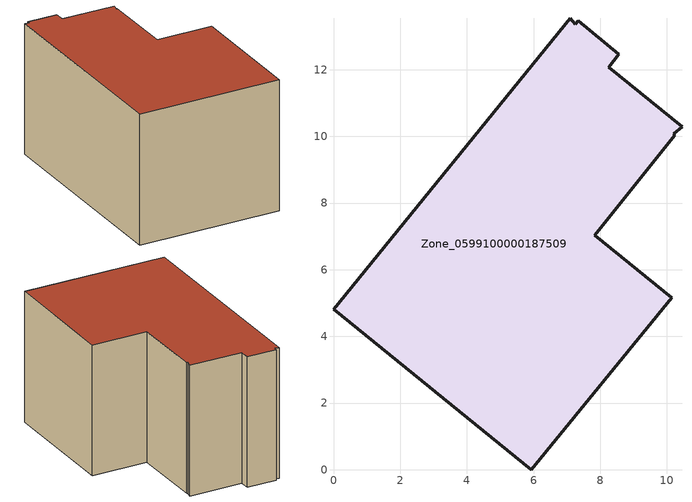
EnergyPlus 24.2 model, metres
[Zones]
Zone_0599100000187509
 floor ground (C_G): 10.24,10.03 7.83,7.03 10.14,5.16 5.94,0 0,4.81 7.1,13.54 7.26,13.37 7.34,13.47 8.56,12.47 8.25,12.08 10.45,10.29 10.21,10.07 z0
 wall outside (C_F): 7.1,13.54 0,4.81 5.94,0 10.14,5.16 7.83,7.03 10.24,10.03 10.21,10.07 10.45,10.29 8.25,12.08 8.56,12.47 7.34,13.47 7.26,13.37 7.1,13.54 z0:6.94
 roof outside (C_R): 7.83,7.03 10.24,10.03 10.21,10.07 10.45,10.29 8.25,12.08 8.56,12.47 7.34,13.47 7.26,13.37 7.1,13.54 0,4.81 5.94,0 10.14,5.16 z6.94
[BUILDING]
Pand.0599100000187509: North Axis=0; Terrain=City; Loads Convergence Tolerance Value=0.04; Temperature Convergence Tolerance Value=0.4; Solar Distribution=FullExterior; Maximum Number of Warmup Days=25; Minimum Number of Warmup Days=1
[Site:Location]
Rotterdam.The.Hague.AP_ZH_NLD Design_Conditions: Latitude=51.96; Longitude=4.45; Time Zone=1; Elevation=-4.5
[SITE:GROUNDTEMPERATURE:BUILDINGSURFACE]
18, 18, 18, 18, 18, 18, 18, 18, 18, 18, 18, 18
[MATERIAL] Thermal Absorptance=0.9; Solar Absorptance=0.7; Visible Absorptance=0.7
Name | Roughness | Thickness | Conductivity | Density | Specific Heat
G.TC.1946-1964 | MediumSmooth | 0.15 | 1 | 540 | 1210
F.TC.1946-1964 | Rough | 0.3 | 0.857143 | 1920 | 840
R.TC.1946-1964 | MediumRough | 0.2 | 0.235294 | 1500 | 1000
[CONSTRUCTION]
C_G: G.TC.1946-1964
C_F: F.TC.1946-1964
C_R: R.TC.1946-1964
[ZONE]
Zone_0599100000187509: Type=1; Multiplier=1; Ceiling Height=Autocalculate; Volume=Autocalculate; Floor Area=autocalculate; Part of Total Floor Area=Yes
[ZONEINFILTRATION:DESIGNFLOWRATE]
Infil_Zone_0599100000187509: Zone or ZoneList or Space or SpaceList=Zone_0599100000187509; Schedule=AlwaysOn; Design Flow Rate Calculation Method=Flow/Area; Flow Rate per Floor Area=0.003; Constant Term Coefficient=1; Temperature Term Coefficient=0; Velocity Term Coefficient=0; Velocity Squared Term Coefficient=0
[HVACTEMPLATE:ZONE:IDEALLOADSAIRSYSTEM]
Zone_0599100000187509: Maximum Heating Supply Air Temperature=50; Minimum Cooling Supply Air Temperature=13; Maximum Heating Supply Air Humidity Ratio=0.0156; Minimum Cooling Supply Air Humidity Ratio=0.0077; Heating Limit=NoLimit; Cooling Limit=NoLimit; Dehumidification Control Type=ConstantSensibleHeatRatio; Cooling Sensible Heat Ratio=0.7; Dehumidification Setpoint=60; Humidification Control Type=None; Humidification Setpoint=30; Outdoor Air Method=None; Outdoor Air Flow Rate per Person=0.00944; Outdoor Air Flow Rate per Zone Floor Area=0; Outdoor Air Flow Rate per Zone=0; Demand Controlled Ventilation Type=None; Outdoor Air Economizer Type=NoEconomizer; Heat Recovery Type=None; Sensible Heat Recovery Effectiveness=0.7; Latent Heat Recovery Effectiveness=0.65
[ZONECONTROL:THERMOSTAT]
ThermostatControl_Zone_0599100000187509: Zone or ZoneList=Zone_0599100000187509; Control Type Schedule=DualSetpointControlType; Control 1=Thermostat_Zone_0599100000187509; Temperature Difference Between Cutout And Setpoint=0
[THERMOSTATSETPOINT:DUALSETPOINT]
Thermostat_Zone_0599100000187509: Heating Setpoint Temperature Schedule=HeatingSetpoint_Zone_0599100000187509; Cooling Setpoint Temperature Schedule=CoolingSetpoint_Zone_0599100000187509
[SCHEDULE:COMPACT]
HeatingSetpoint_Zone_0599100000187509: Through: 12/31, For: AllDays, Until: 24:00, 21
CoolingSetpoint_Zone_0599100000187509: Through: 12/31, For: AllDays, Until: 24:00, 24
DualSetpointControlType: Through: 12/31, For: AllDays, Until: 24:00, 4
AlwaysOn: Through: 12/31, For: AllDays, Until: 24:00, 1
